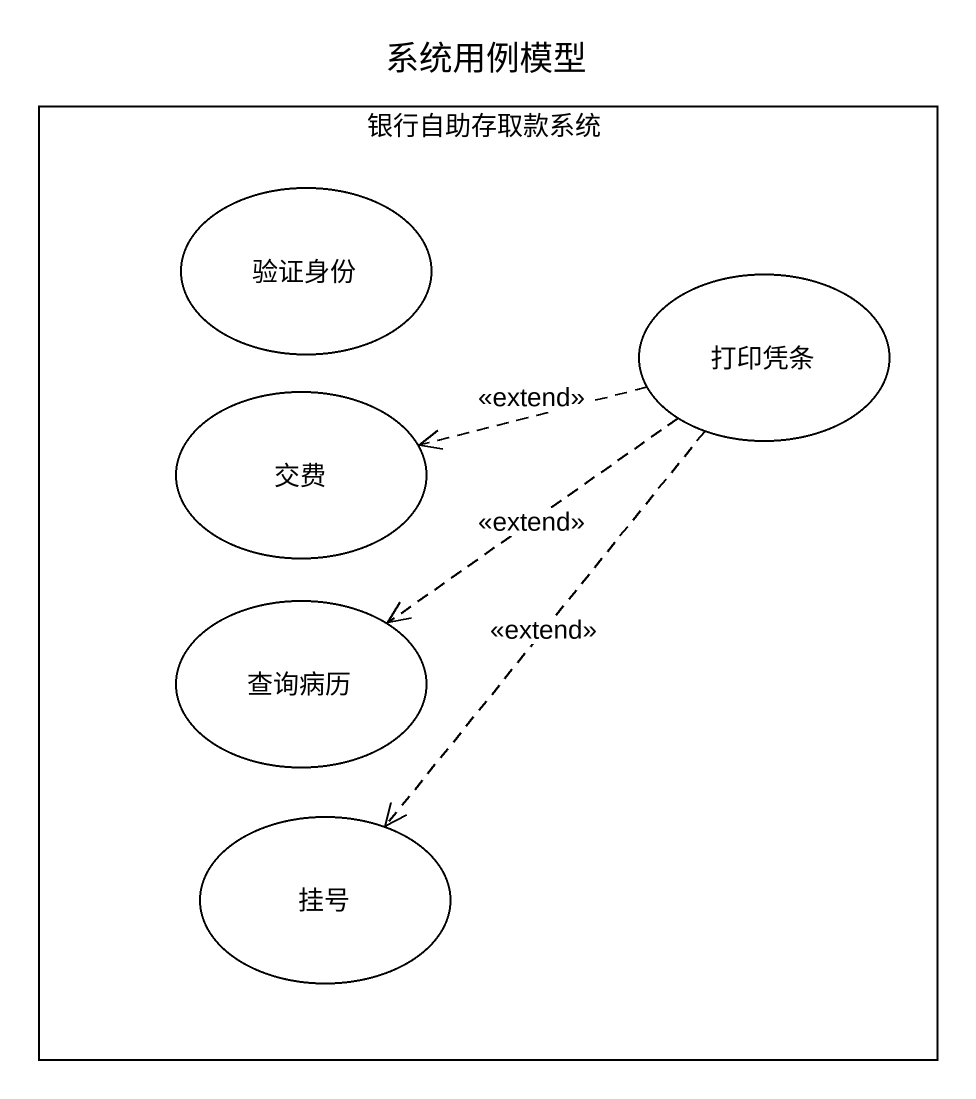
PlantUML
@startuml
title 系统用例模型
rectangle 银行自助存取款系统 {
  usecase 验证身份
  usecase 打印凭条
  usecase 交费
  usecase 查询病历
  usecase 挂号
}
打印凭条 .left.> 交费 : <<extend>>
打印凭条 ..> 查询病历 : <<extend>>
打印凭条 ..> 挂号 : <<extend>>
@enduml
